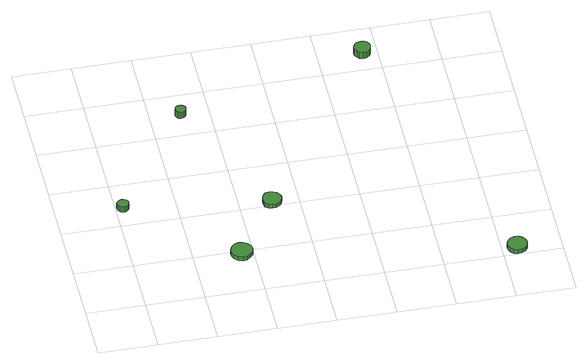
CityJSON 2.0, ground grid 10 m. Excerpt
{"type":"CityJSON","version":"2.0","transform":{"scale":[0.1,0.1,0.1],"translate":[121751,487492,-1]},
"CityObjects":{
"tree1":{"type":"SolitaryVegetationObject","attributes":{"function":"something"},"geometry":[{"type":"MultiSurface","lod":"1","boundaries":[[[0,1,2,3,4,5,6,7,8,9,10,11,12,13,14]],[[15,16,17,18,19,20,21,22,23,24,25,26,27,28,29]],[[0,29,28,1]],[[1,28,27,2]],[[2,27,26,3]],[[3,26,25,4]],[[4,25,24,5]],[[5,24,23,6]],[[6,23,22,7]],[[7,22,21,8]],[[8,21,20,9]],[[9,20,19,10]],[[10,19,18,11]],[[11,18,17,12]],[[12,17,16,13]],[[13,16,15,14]],[[14,15,29,0]]]}]},
"tree2":{"type":"SolitaryVegetationObject","attributes":{"function":"something"},"geometry":[{"type":"MultiSurface","lod":"1","boundaries":[[[30,31,32,33,34,35,36,37,38,39,40,41,42,43,44]],[[45,46,47,48,49,50,51,52,53,54,55,56,57,58,59]],[[30,59,58,31]],[[31,58,57,32]],[[32,57,56,33]],[[33,56,55,34]],[[34,55,54,35]],[[35,54,53,36]],[[36,53,52,37]],[[37,52,51,38]],[[38,51,50,39]],[[39,50,49,40]],[[40,49,48,41]],[[41,48,47,42]],[[42,47,46,43]],[[43,46,45,44]],[[44,45,59,30]]]}]},
"tree3":{"type":"SolitaryVegetationObject","attributes":{"function":"something"},"geometry":[{"type":"MultiSurface","lod":"1","boundaries":[[[60,61,62,63,64,65,66,67,68,69,70,71,72,73,74]],[[75,76,77,78,79,80,81,82,83,84,85,86,87,88,89]],[[60,89,88,61]],[[61,88,87,62]],[[62,87,86,63]],[[63,86,85,64]],[[64,85,84,65]],[[65,84,83,66]],[[66,83,82,67]],[[67,82,81,68]],[[68,81,80,69]],[[69,80,79,70]],[[70,79,78,71]],[[71,78,77,72]],[[72,77,76,73]],[[73,76,75,74]],[[74,75,89,60]]]}]},
"tree4":{"type":"SolitaryVegetationObject","attributes":{"function":"something"},"geometry":[{"type":"MultiSurface","lod":"1","boundaries":[[[90,91,92,93,94,95,96,97,98,99,100,101,102,103,104]],[[105,106,107,108,109,110,111,112,113,114,115,116,117,118,119]],[[90,119,118,91]],[[91,118,117,92]],[[92,117,116,93]],[[93,116,115,94]],[[94,115,114,95]],[[95,114,113,96]],[[96,113,112,97]],[[97,112,111,98]],[[98,111,110,99]],[[99,110,109,100]],[[100,109,108,101]],[[101,108,107,102]],[[102,107,106,103]],[[103,106,105,104]],[[104,105,119,90]]]}]},
"tree5":{"type":"SolitaryVegetationObject","attributes":{"function":"something"},"geometry":[{"type":"MultiSurface","lod":"1","boundaries":[[[120,121,122,123,124,125,126,127,128,129,130,131,132,133,134]],[[135,136,137,138,139,140,141,142,143,144,145,146,147,148,149]],[[120,149,148,121]],[[121,148,147,122]],[[122,147,146,123]],[[123,146,145,124]],[[124,145,144,125]],[[125,144,143,126]],[[126,143,142,127]],[[127,142,141,128]],[[128,141,140,129]],[[129,140,139,130]],[[130,139,138,131]],[[131,138,137,132]],[[132,137,136,133]],[[133,136,135,134]],[[134,135,149,120]]]}]},
"tree6":{"type":"SolitaryVegetationObject","attributes":{"function":"something"},"geometry":[{"type":"MultiSurface","lod":"1","boundaries":[[[150,151,152,153,154,155,156,157,158,159,160,161,162,163,164]],[[165,166,167,168,169,170,171,172,173,174,175,176,177,178,179]],[[150,179,178,151]],[[151,178,177,152]],[[152,177,176,153]],[[153,176,175,154]],[[154,175,174,155]],[[155,174,173,156]],[[156,173,172,157]],[[157,172,171,158]],[[158,171,170,159]],[[159,170,169,160]],[[160,169,168,161]],[[161,168,167,162]],[[162,167,166,163]],[[163,166,165,164]],[[164,165,179,150]]]}]}
},
"vertices":[
[22,244,18],[21,248,18],[19,251,18],[15,253,18],[11,253,18],[7,252,18],[4,249,18],[2,246,18],[2,241,18],[4,238,18],[7,235,18],[11,234,18],[15,234,18],[19,236,18],[21,240,18],[21,240,7],[19,236,7],[15,234,7],[11,234,7],[7,235,7],[4,238,7],[2,241,7],[2,246,7],[4,249,7],[7,252,7],[11,253,7],[15,253,7],[19,251,7],[21,248,7],[22,244,7],
[199,94,15],[197,102,15],[192,108,15],[186,112,15],[178,113,15],[171,111,15],[165,105,15],[162,98,15],[162,91,15],[165,84,15],[171,78,15],[178,76,15],[186,77,15],[192,81,15],[197,87,15],[197,87,7],[192,81,7],[186,77,7],[178,76,7],[171,78,7],[165,84,7],[162,91,7],[162,98,7],[165,105,7],[171,111,7],[178,113,7],[186,112,7],[192,108,7],[197,102,7],[199,94,7],
[159,446,25],[159,450,25],[156,453,25],[153,455,25],[149,455,25],[146,454,25],[143,452,25],[141,448,25],[141,444,25],[143,441,25],[146,438,25],[149,437,25],[153,438,25],[156,439,25],[159,443,25],[159,443,12],[156,439,12],[153,438,12],[149,437,12],[146,438,12],[143,441,12],[141,444,12],[141,448,12],[143,452,12],[146,454,12],[149,455,12],[153,455,12],[156,453,12],[159,450,12],[159,446,12],
[271,210,15],[269,216,15],[265,222,15],[259,225,15],[253,226,15],[246,224,15],[241,219,15],[239,213,15],[239,206,15],[241,200,15],[246,196,15],[253,194,15],[259,194,15],[265,198,15],[269,203,15],[269,203,7],[265,198,7],[259,194,7],[253,194,7],[246,196,7],[241,200,7],[239,206,7],[239,213,7],[241,219,7],[246,224,7],[253,226,7],[259,225,7],[265,222,7],[269,216,7],[271,210,7],
[643,19,15],[641,26,15],[637,32,15],[631,36,15],[624,36,15],[617,34,15],[612,29,15],[609,23,15],[609,15,15],[612,9,15],[617,4,15],[624,2,15],[631,3,15],[637,6,15],[641,12,15],[641,12,7],[637,6,7],[631,3,7],[624,2,7],[617,4,7],[612,9,7],[609,15,7],[609,23,7],[612,29,7],[617,34,7],[624,36,7],[631,36,7],[637,32,7],[641,26,7],[643,19,7],
[487,535,26],[486,541,26],[483,546,26],[477,549,26],[472,549,26],[466,548,26],[462,544,26],[459,538,26],[459,532,26],[462,527,26],[466,523,26],[472,521,26],[477,522,26],[483,525,26],[486,530,26],[486,530,13],[483,525,13],[477,522,13],[472,521,13],[466,523,13],[462,527,13],[459,532,13],[459,538,13],[462,544,13],[466,548,13],[472,549,13],[477,549,13],[483,546,13],[486,541,13],[487,535,13]
]}
